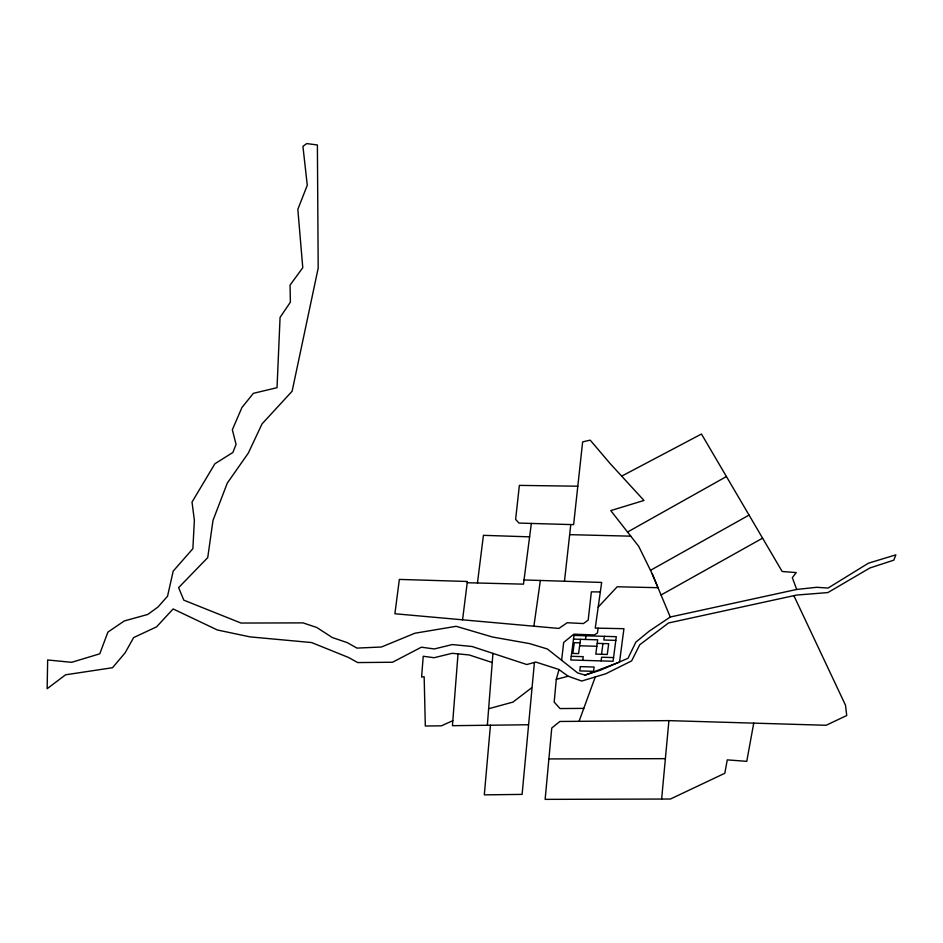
<?xml version="1.0" encoding="UTF-8"?>
<svg xmlns="http://www.w3.org/2000/svg" width="943" height="943" viewBox="0 0 943 943"><rect width="100%" height="100%" fill="white"/><g stroke="black" fill="none" stroke-linecap="round" stroke-linejoin="round"><path stroke-width="1.41" d="M458.027 653.876L452.428 725.686L528.233 724.754M487.354 725.261L492.941 653.393M490.443 725.226L484.313 794.855L522.104 794.395L534.422 662.434M559.01 669.601L556.287 679.337L554.166 702.099L560.024 708.558L583.776 708.382M668.917 720.629L559.883 721.466L551.761 728.02L545.137 799.369L661.632 799.051L668.917 720.629L826.139 725.273L846.72 715.525L845.494 705.199L793.876 595.658M564.48 581.242L570.774 524.567L573.627 524.591L582.633 441.878L590.212 440.145L609.991 463.414L643.975 500.462L610.758 510.599L638.706 546.315L652.226 573.886L670.261 617.017L649.197 631.162L635.83 642.171L627.991 658.308L600.255 670.261L585.073 675.094L577.635 672.937L547.364 648.973L529.436 643.574L492.458 637.008L456.141 626.305L414.873 633.236L381.455 647.004L356.961 648.1L347.272 642.643L332.242 637.503L316.765 627.484L303.045 622.887L240.972 623.04L183.814 600.161L178.616 587.619L207.731 557.631L213 520.383L227.287 483.099L248.315 453.088L262.036 423.902L292.118 391.239L318.192 268.095L317.39 144.986L306.746 143.572L302.927 146.365L307.277 185.252L297.835 209.358L302.774 267.706L290.067 285.081L290.373 302.184L280.071 317.414L277.03 387.679L253.372 393.337L241.927 407.529L232.343 429.749L236.068 444.401L232.886 452.463L214.898 463.767L192.018 502.077L194.376 520.253L192.879 548.673L173.182 571.14L167.548 596.212L158.047 606.962L147.803 614.435L124.276 620.954L107.903 632.105L99.781 653.817L71.621 662.316L47.657 659.97L47.15 688.708L65.574 674.799L112.535 667.715L125.124 652.827L133.635 637.586L156.585 626.847L173.135 608.942L217.373 629.995L250.013 636.879L311.579 642.548L348.533 657.471L357.703 662.575L392.512 662.245L421.38 647.204L434.346 648.949L452.239 644.576L472.019 646.497L526.795 664.532L535.801 662.057L558.81 669.447L568.169 676.225L581.725 681.035L605.83 673.75L631.621 660.902L639.743 644.764L668.516 622.969L796.646 595.057L827.86 592.581L869.882 567.981L893.775 560.166L895.85 554.849L868.42 563.195L828.072 588.067L816.732 587.289L796.694 589.446L670.261 617.017M561.627 660.265L563.69 642.431L573.851 634.179L594.279 634.945L597.438 633.012L598.11 628.179M467.221 582.727L477.453 582.998L483.429 535.329L529.612 536.85M462.565 619.81L467.374 581.477L399.361 579.415L394.893 613.752L558.893 628.439L567.238 622.734L583.422 623.559L588.184 620.14L591.367 591.85L600.314 591.945M570.774 524.567L531.345 523.448L523.483 584.153L477.453 582.998M580.475 639.307L578.601 653.605L572.861 653.428L574.275 642.678L580.004 642.855M582.75 660.348L583.234 656.67L571.246 656.304M585.485 639.46L585.968 635.782M601.54 654.289L602.954 643.539M601.104 660.902L601.587 657.224L613.563 657.577M604.322 636.336L603.838 640.014L615.814 640.38M533.891 626.199L540.363 580.464M753.728 723.14L746.762 761.343L727.265 759.881L724.825 773.26L670.438 799.016L661.632 799.051M579.061 721.324L595.269 676.944M598.18 607.151L617.193 586.77L657.99 587.689L652.226 573.886M531.475 687.918L512.98 702.087L488.639 708.747M627.543 532.041L726.428 476.545M650.481 570.326L749.06 515.09M661.055 594.986L762.592 538.158M621.72 476.121L701.474 434.028L782.16 571.493L796.257 572.59L792.32 577.67L796.694 589.446M452.829 720.652L441.418 725.827L425.317 726.016L424.161 676.779L421.604 677.086L423.218 656.257L434.063 657.719L452.133 653.31L469.213 654.961L492.234 662.54M585.073 675.094L619.539 662.116L623.936 628.686L595.245 628.121L601.658 582.432L524.025 579.945M556.287 679.337L568.169 676.225M548.897 758.926L665.393 758.667M577.811 486.211L519.369 485.386L515.621 519.404L518.968 523.07L531.345 523.448M569.655 534.657L630.761 536.166M573.509 639.106L597.673 639.825L595.799 654.124L607.268 654.466L608.683 643.715L597.214 643.374M579.627 645.766L596.836 646.285M573.992 635.417L570.774 659.994L613.08 661.255L616.298 636.69L573.992 635.417M580.346 666.618L579.78 670.909L593.548 671.333L594.114 667.031L580.346 666.618"/></g></svg>
